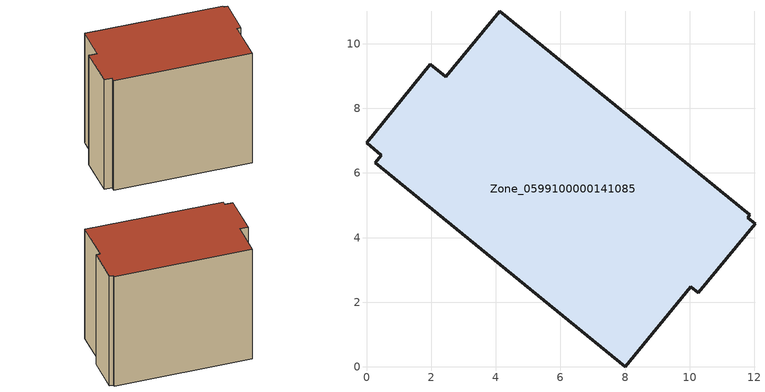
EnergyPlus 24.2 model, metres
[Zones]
Zone_0599100000141085
 floor ground (C_G): 0,6.93 1.98,9.36 2.45,8.98 4.12,11.01 11.86,4.71 11.79,4.62 12.02,4.43 10.27,2.29 10.03,2.48 8.01,0 0.27,6.32 0.46,6.55 z0
 wall outside (C_F): 8.01,0 10.03,2.48 10.27,2.29 12.02,4.43 11.79,4.62 11.86,4.71 4.12,11.01 2.45,8.98 1.98,9.36 0,6.93 0.46,6.55 0.27,6.32 8.01,0 z0:9.04
 roof outside (C_R): 0,6.93 0.46,6.55 0.27,6.32 8.01,0 10.03,2.48 10.27,2.29 12.02,4.43 11.79,4.62 11.86,4.71 4.12,11.01 2.45,8.98 1.98,9.36 z9.04
[BUILDING]
Pand.0599100000141085: North Axis=0; Terrain=City; Loads Convergence Tolerance Value=0.04; Temperature Convergence Tolerance Value=0.4; Solar Distribution=FullExterior; Maximum Number of Warmup Days=25; Minimum Number of Warmup Days=1
[Site:Location]
Rotterdam.The.Hague.AP_ZH_NLD Design_Conditions: Latitude=51.96; Longitude=4.45; Time Zone=1; Elevation=-4.5
[SITE:GROUNDTEMPERATURE:BUILDINGSURFACE]
18, 18, 18, 18, 18, 18, 18, 18, 18, 18, 18, 18
[MATERIAL] Thermal Absorptance=0.9; Solar Absorptance=0.7; Visible Absorptance=0.7
Name | Roughness | Thickness | Conductivity | Density | Specific Heat
G.TI.1946-1964 | MediumSmooth | 0.15 | 1 | 540 | 1210
F.TI.1946-1964 | Rough | 0.3 | 0.857143 | 1920 | 840
R.TI.1946-1964 | MediumRough | 0.2 | 0.277778 | 1500 | 1000
[CONSTRUCTION]
C_G: G.TI.1946-1964
C_F: F.TI.1946-1964
C_R: R.TI.1946-1964
[ZONE]
Zone_0599100000141085: Type=1; Multiplier=1; Ceiling Height=Autocalculate; Volume=Autocalculate; Floor Area=autocalculate; Part of Total Floor Area=Yes
[ZONEINFILTRATION:DESIGNFLOWRATE]
Infil_Zone_0599100000141085: Zone or ZoneList or Space or SpaceList=Zone_0599100000141085; Schedule=AlwaysOn; Design Flow Rate Calculation Method=Flow/Area; Flow Rate per Floor Area=0.003; Constant Term Coefficient=1; Temperature Term Coefficient=0; Velocity Term Coefficient=0; Velocity Squared Term Coefficient=0
[HVACTEMPLATE:ZONE:IDEALLOADSAIRSYSTEM]
Zone_0599100000141085: Maximum Heating Supply Air Temperature=50; Minimum Cooling Supply Air Temperature=13; Maximum Heating Supply Air Humidity Ratio=0.0156; Minimum Cooling Supply Air Humidity Ratio=0.0077; Heating Limit=NoLimit; Cooling Limit=NoLimit; Dehumidification Control Type=ConstantSensibleHeatRatio; Cooling Sensible Heat Ratio=0.7; Dehumidification Setpoint=60; Humidification Control Type=None; Humidification Setpoint=30; Outdoor Air Method=None; Outdoor Air Flow Rate per Person=0.00944; Outdoor Air Flow Rate per Zone Floor Area=0; Outdoor Air Flow Rate per Zone=0; Demand Controlled Ventilation Type=None; Outdoor Air Economizer Type=NoEconomizer; Heat Recovery Type=None; Sensible Heat Recovery Effectiveness=0.7; Latent Heat Recovery Effectiveness=0.65
[ZONECONTROL:THERMOSTAT]
ThermostatControl_Zone_0599100000141085: Zone or ZoneList=Zone_0599100000141085; Control Type Schedule=DualSetpointControlType; Control 1=Thermostat_Zone_0599100000141085; Temperature Difference Between Cutout And Setpoint=0
[THERMOSTATSETPOINT:DUALSETPOINT]
Thermostat_Zone_0599100000141085: Heating Setpoint Temperature Schedule=HeatingSetpoint_Zone_0599100000141085; Cooling Setpoint Temperature Schedule=CoolingSetpoint_Zone_0599100000141085
[SCHEDULE:COMPACT]
HeatingSetpoint_Zone_0599100000141085: Through: 12/31, For: AllDays, Until: 24:00, 21
CoolingSetpoint_Zone_0599100000141085: Through: 12/31, For: AllDays, Until: 24:00, 24
DualSetpointControlType: Through: 12/31, For: AllDays, Until: 24:00, 4
AlwaysOn: Through: 12/31, For: AllDays, Until: 24:00, 1
